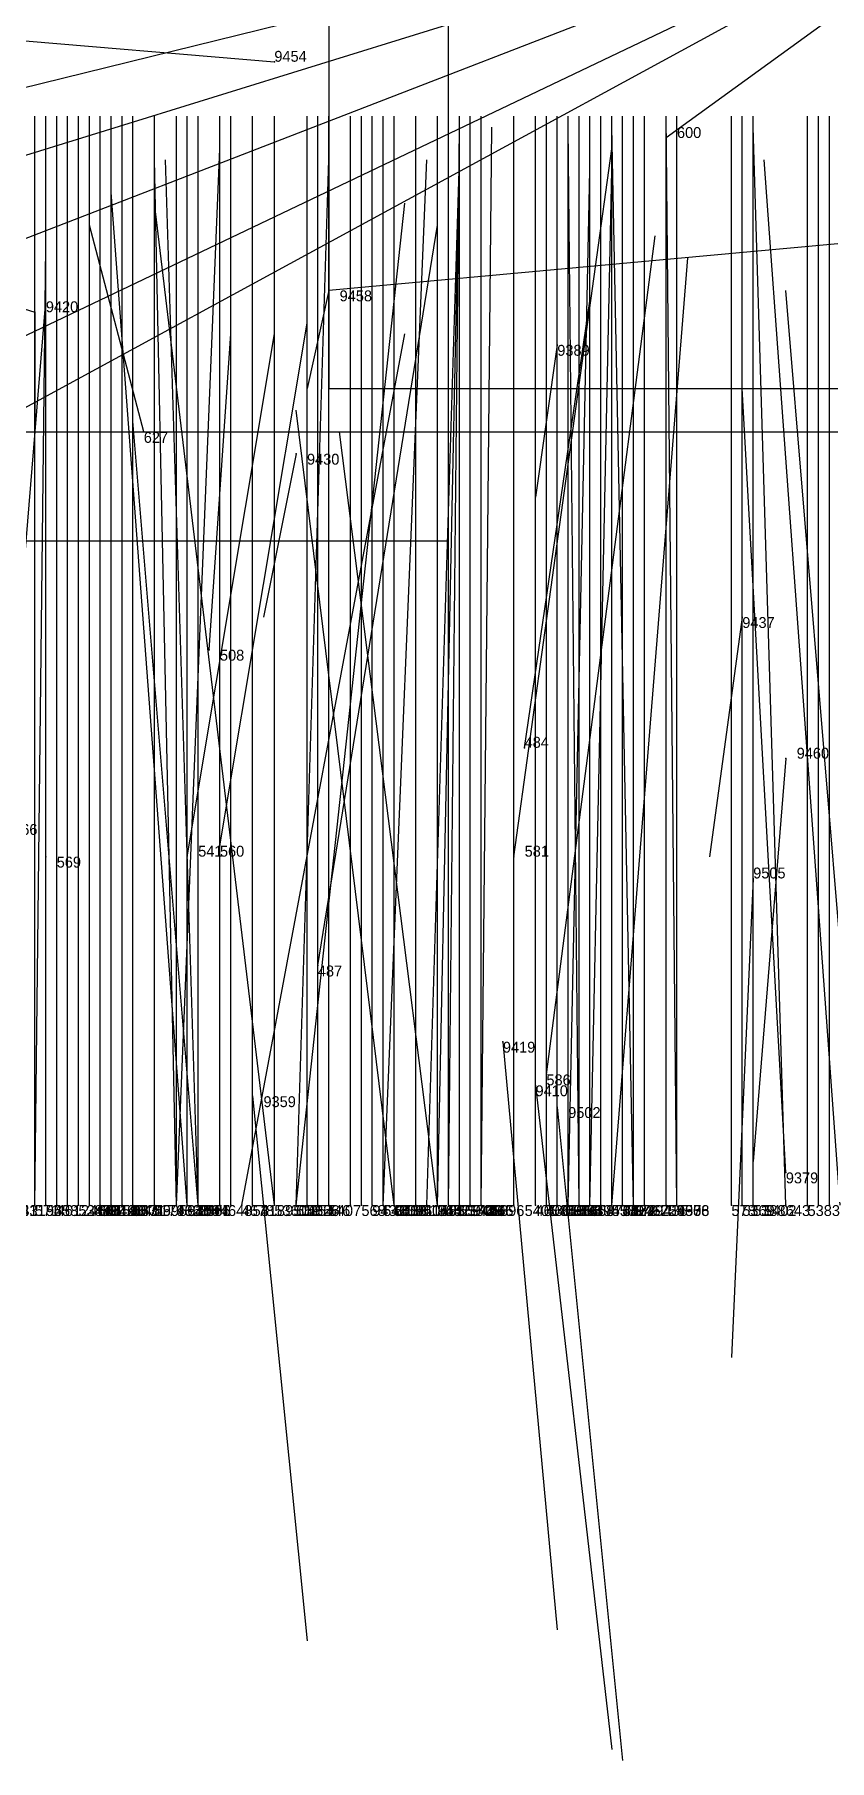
# Model space of a CAD drawing. Extents: x -0.07 to 1.1, y -0.07 to 1.1.
# Drawn here: x 0.514 to 0.587, y -0.051 to 0.1075 of the extents above; entities that cross this region are included whole.
import ezdxf

# ---------------------------------------------------------------- set-up
doc = ezdxf.new("R2010")
doc.units = 0
for name, color, linetype in [('Clients', 3, 'CONTINUOUS'), ('Facilities', 3, 'CONTINUOUS'), ('Facilities_lines', 3, 'CONTINUOUS'), ('Min_max_boxes', 1, 'CONTINUOUS'), ('Normals', 1, 'CONTINUOUS'), ('Source_points', 5, 'CONTINUOUS'), ('Text', 3, 'CONTINUOUS')]:
    doc.layers.add(name, color=color, linetype=linetype)

msp = doc.modelspace()

# ---------------------------------------------------------------- linework, layer by layer
at = {"layer": 'Clients', "color": 5}
for p in [(0.536, 0.105, 1), (0.572, 0.098), (0.541, 0.084, 1), (0.514, 0.082, 1)]:
    msp.add_point(p, dxfattribs=at)
at = {"layer": 'Facilities', "color": 3}
for p in [(0.562, 0.079, 1), (0.524, 0.071), (0.538, 0.069, 1), (0.579, 0.054, 1), (0.53, 0.051), (0.559, 0.042), (0.583, 0.041, 1), (0.515, 0.032), (0.528, 0.032), (0.531, 0.033), (0.558, 0.032), (0.58, 0.03, 1), (0.54, 0.022), (0.557, 0.015, 1), (0.561, 0.012), (0.534, 0.01, 1), (0.56, 0.011, 1), (0.562, 0.009, 1), (0.583, 0.003, 1), (0.514, 0, 0.03), (0.514, 0, 0.092), (0.515, 0, 0.89), (0.516, 0, 0.37), (0.517, 0, 0.589), (0.518, 0, 0.224), (0.518, 0, 0.375), (0.518, 0, 0.34), (0.518, 0, 0.555), (0.519, 0, 0.469), (0.52, 0, 0.231), (0.52, 0, 0.2), (0.52, 0, 0.74), (0.521, 0, 0.178), (0.521, 0, 0.81), (0.522, 0, 0.205), (0.522, 0, 0.336), (0.522, 0, 0.756), (0.523, 0, 0.44), (0.525, 0, 0.163), (0.525, 0, 0.504), (0.527, 0, 0.063), (0.527, 0, 0.44), (0.527, 0, 0.884), (0.527, 0, 0.961), (0.528, 0, 0.203), (0.528, 0, 0.968), (0.528, 0, 0.843), (0.529, 0, 0.564), (0.529, 0, 0.962), (0.529, 0, 0.996), (0.531, 0, 0.335), (0.532, 0, 0.268), (0.533, 0, 0.006), (0.534, 0, 0.525), (0.536, 0, 0.616), (0.536, 0, 0.967), (0.538, 0, 0.043), (0.538, 0, 0.031), (0.539, 0, 0.386), (0.54, 0, 0.601), (0.541, 0, 0.74), (0.543, 0, 0.188), (0.544, 0, 0.864), (0.545, 0, 0.093), (0.545, 0, 0.558), (0.546, 0, 0.053), (0.546, 0, 0.747), (0.547, 0, 0.694), (0.547, 0, 0.658), (0.547, 0, 0.986), (0.549, 0, 0.485), (0.549, 0, 0.764), (0.55, 0, 0.046), (0.551, 0, 0.046), (0.551, 0, 0.987), (0.551, 0, 0.771), (0.552, 0, 0.071), (0.552, 0, 0.75), (0.553, 0, 0.201), (0.553, 0, 0.561), (0.553, 0, 0.618), (0.553, 0, 0.511), (0.553, 0, 0.682), (0.554, 0, 0.651), (0.555, 0, 0.081), (0.555, 0, 0.15), (0.555, 0, 0.417), (0.555, 0, 0.397), (0.555, 0, 0.532), (0.558, 0, 0.602), (0.56, 0, 0.281), (0.561, 0, 0.289), (0.561, 0, 0.395), (0.562, 0, 0.318), (0.563, 0, 0.104), (0.563, 0, 0.024), (0.563, 0, 0.303), (0.564, 0, 0.073), (0.564, 0, 0.579), (0.565, 0, 0.025), (0.565, 0, 0.347), (0.566, 0, 0.428), (0.567, 0, 0.218), (0.567, 0, 0.003), (0.567, 0, 0.246), (0.567, 0, 0.727), (0.568, 0, 0.468), (0.568, 0, 0.647), (0.569, 0, 0.071), (0.569, 0, 0.466), (0.569, 0, 0.352), (0.57, 0, 0.771), (0.572, 0, 0.585), (0.572, 0, 0.509), (0.573, 0, 0.087), (0.573, 0, 0.912), (0.578, 0, 0.184), (0.578, 0, 0.611), (0.579, 0, 0.727), (0.58, 0, 0.646), (0.583, 0, 0.067), (0.585, 0, 0.535), (0.586, 0, 0.037), (0.586, 0, 0.293), (0.586, 0, 0.599), (0.587, 0, 0.758)]:
    msp.add_point(p, dxfattribs=at)
at = {"layer": 'Facilities_lines', "color": 3}
for p, q in [((0.612, 0.127), (0.466, 0.091)), ((0.612, 0.127), (0.475, 0.074)), ((0.612, 0.127), (0.486, 0.088)), ((0.612, 0.127), (0.503, 0.075)), ((0.612, 0.127), (0.509, 0.071)), ((0.612, 0.127), (0.572, 0.098)), ((0.404, 0.116, 1), (0.514, 0.082, 1)), ((0.404, 0.116, 1), (0.536, 0.105, 1)), ((0.694, 0.098, 1), (0.541, 0.084, 1))]:
    msp.add_line(p, q, dxfattribs=at)
at = {"layer": 'Min_max_boxes', "color": 1}
for p, q in [((0.552, 0.061, 1), (0.552, 0.297, 1)), ((0.552, 0.061, 1), (0.552, 0.297, 1)), ((0.541, 0.276, 1), (0.541, 0.075, 1)), ((0.541, 0.276, 1), (0.541, 0.075, 1)), ((0.541, 0.075, 1), (0.856, 0.075, 1)), ((0.541, 0.075, 1), (0.856, 0.075, 1)), ((0.541, 0.075, 1), (0.541, 0.075, 1)), ((0.466, 0.071), (0.721, 0.071)), ((0.466, 0.071), (0.721, 0.071)), ((0.164, 0.061, 1), (0.552, 0.061, 1)), ((0.164, 0.061, 1), (0.552, 0.061, 1)), ((0.552, 0.061, 1), (0.552, 0.061, 1))]:
    msp.add_line(p, q, dxfattribs=at)
at = {"layer": 'Normals', "color": 1}
for p, q in [((0.536, 0.105, 1), (0.536, 0.105, 1.1)), ((0.514, 0, 0.092), (0.514, 0.1, 0.097)), ((0.515, 0, 0.89), (0.515, 0.1, 0.89)), ((0.516, 0, 0.37), (0.516, 0.1, 0.37)), ((0.517, 0, 0.589), (0.517, 0.1, 0.589)), ((0.518, 0, 0.224), (0.518, 0.1, 0.224)), ((0.518, 0, 0.375), (0.518, 0.1, 0.375)), ((0.518, 0, 0.34), (0.518, 0.1, 0.34)), ((0.518, 0, 0.555), (0.518, 0.1, 0.555)), ((0.519, 0, 0.469), (0.519, 0.1, 0.469)), ((0.52, 0, 0.231), (0.52, 0.1, 0.231)), ((0.52, 0, 0.2), (0.52, 0.1, 0.2)), ((0.52, 0, 0.74), (0.52, 0.1, 0.74)), ((0.521, 0, 0.178), (0.521, 0.1, 0.178)), ((0.521, 0, 0.81), (0.521, 0.1, 0.81)), ((0.522, 0, 0.205), (0.522, 0.1, 0.205)), ((0.522, 0, 0.336), (0.522, 0.1, 0.336)), ((0.522, 0, 0.756), (0.522, 0.1, 0.756)), ((0.523, 0, 0.44), (0.523, 0.1, 0.44)), ((0.525, 0, 0.163), (0.525, 0.1, 0.163)), ((0.525, 0, 0.504), (0.525, 0.1, 0.504)), ((0.527, 0, 0.44), (0.527, 0.1, 0.44)), ((0.527, 0, 0.884), (0.527, 0.1, 0.884)), ((0.528, 0, 0.203), (0.528, 0.1, 0.203)), ((0.528, 0, 0.843), (0.528, 0.1, 0.843)), ((0.529, 0, 0.564), (0.529, 0.1, 0.564)), ((0.531, 0, 0.335), (0.531, 0.1, 0.335)), ((0.532, 0, 0.268), (0.532, 0.1, 0.268)), ((0.534, 0, 0.525), (0.534, 0.1, 0.525)), ((0.536, 0, 0.616), (0.536, 0.1, 0.616)), ((0.539, 0, 0.386), (0.539, 0.1, 0.386)), ((0.54, 0, 0.601), (0.54, 0.1, 0.601)), ((0.541, 0, 0.74), (0.541, 0.1, 0.74)), ((0.543, 0, 0.188), (0.543, 0.1, 0.188)), ((0.544, 0, 0.864), (0.544, 0.1, 0.864)), ((0.545, 0, 0.093), (0.545, 0.1, 0.093)), ((0.545, 0, 0.558), (0.545, 0.1, 0.558)), ((0.546, 0, 0.747), (0.546, 0.1, 0.747)), ((0.547, 0, 0.694), (0.547, 0.1, 0.694)), ((0.547, 0, 0.658), (0.547, 0.1, 0.658)), ((0.549, 0, 0.485), (0.549, 0.1, 0.485)), ((0.549, 0, 0.764), (0.549, 0.1, 0.764)), ((0.551, 0, 0.771), (0.551, 0.1, 0.771)), ((0.552, 0, 0.75), (0.552, 0.1, 0.75)), ((0.553, 0, 0.201), (0.553, 0.1, 0.201)), ((0.553, 0, 0.561), (0.553, 0.1, 0.561)), ((0.553, 0, 0.618), (0.553, 0.1, 0.618)), ((0.553, 0, 0.511), (0.553, 0.1, 0.511)), ((0.553, 0, 0.682), (0.553, 0.1, 0.682)), ((0.554, 0, 0.651), (0.554, 0.1, 0.651)), ((0.555, 0, 0.15), (0.555, 0.1, 0.15)), ((0.555, 0, 0.417), (0.555, 0.1, 0.417)), ((0.555, 0, 0.397), (0.555, 0.1, 0.397)), ((0.555, 0, 0.532), (0.555, 0.1, 0.532)), ((0.558, 0, 0.602), (0.558, 0.1, 0.602)), ((0.56, 0, 0.281), (0.56, 0.1, 0.281)), ((0.561, 0, 0.289), (0.561, 0.1, 0.289)), ((0.561, 0, 0.395), (0.561, 0.1, 0.395)), ((0.562, 0, 0.318), (0.562, 0.1, 0.318)), ((0.563, 0, 0.104), (0.563, 0.1, 0.104)), ((0.563, 0, 0.303), (0.563, 0.1, 0.303)), ((0.564, 0, 0.579), (0.564, 0.1, 0.579)), ((0.565, 0, 0.347), (0.565, 0.1, 0.347)), ((0.566, 0, 0.428), (0.566, 0.1, 0.428)), ((0.567, 0, 0.218), (0.567, 0.1, 0.218)), ((0.567, 0, 0.246), (0.567, 0.1, 0.246)), ((0.567, 0, 0.727), (0.567, 0.1, 0.727)), ((0.568, 0, 0.468), (0.568, 0.1, 0.468)), ((0.568, 0, 0.647), (0.568, 0.1, 0.647)), ((0.569, 0, 0.466), (0.569, 0.1, 0.466)), ((0.569, 0, 0.352), (0.569, 0.1, 0.352)), ((0.57, 0, 0.771), (0.57, 0.1, 0.771)), ((0.572, 0, 0.585), (0.572, 0.1, 0.585)), ((0.572, 0, 0.509), (0.572, 0.1, 0.509)), ((0.573, 0, 0.912), (0.572, 0.1, 0.906)), ((0.573, 0, 0.087), (0.573, 0.1, 0.089)), ((0.578, 0, 0.184), (0.578, 0.1, 0.184)), ((0.578, 0, 0.611), (0.578, 0.1, 0.611)), ((0.579, 0, 0.727), (0.579, 0.1, 0.727)), ((0.58, 0, 0.646), (0.58, 0.1, 0.646)), ((0.585, 0, 0.535), (0.585, 0.1, 0.535)), ((0.586, 0, 0.293), (0.586, 0.1, 0.293)), ((0.586, 0, 0.599), (0.586, 0.1, 0.599)), ((0.587, 0, 0.758), (0.587, 0.1, 0.758)), ((0.552, 0, 0.071), (0.553, 0.099, 0.087)), ((0.555, 0, 0.081), (0.556, 0.099, 0.092)), ((0.564, 0, 0.073), (0.563, 0.099, 0.084)), ((0.569, 0, 0.071), (0.567, 0.099, 0.085)), ((0.583, 0, 0.067), (0.58, 0.099, 0.081)), ((0.527, 0, 0.063), (0.531, 0.097, 0.089)), ((0.558, 0.032), (0.567, 0.097, 0.075)), ((0.572, 0.098), (0.572, 0.098, 0.1)), ((0.527, 0, 0.961), (0.525, 0.096, 0.934)), ((0.529, 0, 0.962), (0.526, 0.096, 0.936)), ((0.538, 0, 0.043), (0.541, 0.096, 0.072)), ((0.546, 0, 0.053), (0.55, 0.096, 0.08)), ((0.55, 0, 0.046), (0.553, 0.096, 0.073)), ((0.551, 0, 0.046), (0.553, 0.096, 0.074)), ((0.588, 0, 0.945), (0.581, 0.096, 0.918)), ((0.586, 0, 0.037), (0.586, 0.096, 0.064)), ((0.563, 0, 0.024), (0.565, 0.095, 0.055)), ((0.565, 0, 0.025), (0.567, 0.095, 0.056)), ((0.528, 0, 0.968), (0.521, 0.093, 0.931)), ((0.536, 0, 0.967), (0.525, 0.092, 0.928)), ((0.538, 0, 0.031), (0.548, 0.092, 0.068)), ((0.524, 0.071), (0.519, 0.09, 0.098)), ((0.54, 0.022), (0.551, 0.09, 0.072)), ((0.561, 0.012), (0.571, 0.089, 0.063)), ((0.514, 0, 0.03), (0.515, 0.088, 0.077)), ((0.567, 0, 0.003), (0.574, 0.087, 0.053)), ((0.511, 0.034), (0.515, 0.083, 0.087)), ((0.541, 0.084, 1), (0.539, 0.075, 1.1)), ((0.559, 0.042), (0.565, 0.083, 0.091)), ((0.59, 0, 0.986), (0.583, 0.084, 0.933)), ((0.514, 0.082, 1), (0.514, 0.072, 1.099)), ((0.531, 0.033), (0.539, 0.081, 0.087)), ((0.528, 0.032), (0.536, 0.08, 0.088)), ((0.53, 0.051), (0.532, 0.08, 0.096)), ((0.533, 0, 0.006), (0.548, 0.08, 0.065)), ((0.515, 0.032), (0.515, 0.078, 0.089)), ((0.562, 0.079, 1), (0.56, 0.065, 1.099)), ((0.583, 0.003, 1), (0.579, 0.075, 0.931)), ((0.547, 0, 0.986), (0.538, 0.073, 0.918)), ((0.529, 0, 0.996), (0.523, 0.072, 0.926)), ((0.551, 0, 0.987), (0.542, 0.071, 0.917)), ((0.538, 0.069, 1), (0.535, 0.054, 1.099)), ((0.579, 0.054, 1), (0.576, 0.032, 1.098)), ((0.583, 0.041, 1), (0.58, 0.004, 1.093)), ((0.58, 0.03, 1), (0.578, -0.014, 1.09)), ((0.557, 0.015, 1), (0.562, -0.039, 1.084)), ((0.534, 0.01, 1), (0.539, -0.04, 1.087)), ((0.56, 0.011, 1), (0.567, -0.05, 1.079)), ((0.562, 0.009, 1), (0.568, -0.051, 1.08))]:
    msp.add_line(p, q, dxfattribs=at)
at = {"layer": 'Source_points', "color": 5}
for p in [(0.536, 0.105, 1), (0.572, 0.098), (0.541, 0.084, 1), (0.514, 0.082, 1), (0.562, 0.079, 1), (0.524, 0.071), (0.538, 0.069, 1), (0.579, 0.054, 1), (0.53, 0.051), (0.559, 0.042), (0.583, 0.041, 1), (0.515, 0.032), (0.528, 0.032), (0.531, 0.033), (0.558, 0.032), (0.58, 0.03, 1), (0.54, 0.022), (0.557, 0.015, 1), (0.561, 0.012), (0.534, 0.01, 1), (0.56, 0.011, 1), (0.562, 0.009, 1), (0.583, 0.003, 1), (0.514, 0, 0.03), (0.514, 0, 0.092), (0.515, 0, 0.89), (0.516, 0, 0.37), (0.517, 0, 0.589), (0.518, 0, 0.224), (0.518, 0, 0.375), (0.518, 0, 0.34), (0.518, 0, 0.555), (0.519, 0, 0.469), (0.52, 0, 0.231), (0.52, 0, 0.2), (0.52, 0, 0.74), (0.521, 0, 0.178), (0.521, 0, 0.81), (0.522, 0, 0.205), (0.522, 0, 0.336), (0.522, 0, 0.756), (0.523, 0, 0.44), (0.525, 0, 0.163), (0.525, 0, 0.504), (0.527, 0, 0.063), (0.527, 0, 0.44), (0.527, 0, 0.884), (0.527, 0, 0.961), (0.528, 0, 0.203), (0.528, 0, 0.968), (0.528, 0, 0.843), (0.529, 0, 0.564), (0.529, 0, 0.962), (0.529, 0, 0.996), (0.531, 0, 0.335), (0.532, 0, 0.268), (0.533, 0, 0.006), (0.534, 0, 0.525), (0.536, 0, 0.616), (0.536, 0, 0.967), (0.538, 0, 0.043), (0.538, 0, 0.031), (0.539, 0, 0.386), (0.54, 0, 0.601), (0.541, 0, 0.74), (0.543, 0, 0.188), (0.544, 0, 0.864), (0.545, 0, 0.093), (0.545, 0, 0.558), (0.546, 0, 0.053), (0.546, 0, 0.747), (0.547, 0, 0.694), (0.547, 0, 0.658), (0.547, 0, 0.986), (0.549, 0, 0.485), (0.549, 0, 0.764), (0.55, 0, 0.046), (0.551, 0, 0.046), (0.551, 0, 0.987), (0.551, 0, 0.771), (0.552, 0, 0.071), (0.552, 0, 0.75), (0.553, 0, 0.201), (0.553, 0, 0.561), (0.553, 0, 0.618), (0.553, 0, 0.511), (0.553, 0, 0.682), (0.554, 0, 0.651), (0.555, 0, 0.081), (0.555, 0, 0.15), (0.555, 0, 0.417), (0.555, 0, 0.397), (0.555, 0, 0.532), (0.558, 0, 0.602), (0.56, 0, 0.281), (0.561, 0, 0.289), (0.561, 0, 0.395), (0.562, 0, 0.318), (0.563, 0, 0.104), (0.563, 0, 0.024), (0.563, 0, 0.303), (0.564, 0, 0.073), (0.564, 0, 0.579), (0.565, 0, 0.025), (0.565, 0, 0.347), (0.566, 0, 0.428), (0.567, 0, 0.218), (0.567, 0, 0.003), (0.567, 0, 0.246), (0.567, 0, 0.727), (0.568, 0, 0.468), (0.568, 0, 0.647), (0.569, 0, 0.071), (0.569, 0, 0.466), (0.569, 0, 0.352), (0.57, 0, 0.771), (0.572, 0, 0.585), (0.572, 0, 0.509), (0.573, 0, 0.087), (0.573, 0, 0.912), (0.578, 0, 0.184), (0.578, 0, 0.611), (0.579, 0, 0.727), (0.58, 0, 0.646), (0.583, 0, 0.067), (0.585, 0, 0.535), (0.586, 0, 0.037), (0.586, 0, 0.293), (0.586, 0, 0.599), (0.587, 0, 0.758)]:
    msp.add_point(p, dxfattribs=at)

# ---------------------------------------------------------------- texts
at = {"layer": 'Text', "color": 3}
for s, p in [('9454', (0.536, 0.105, 1)), ('600', (0.573, 0.098)), ('9458', (0.542, 0.083, 1)), ('9420', (0.515, 0.082, 1)), ('9389', (0.562, 0.078, 1)), ('627', (0.524, 0.07)), ('9430', (0.539, 0.068, 1)), ('9437', (0.579, 0.053, 1)), ('508', (0.531, 0.05)), ('484', (0.559, 0.042)), ('9460', (0.584, 0.041, 1)), ('666', (0.512, 0.034)), ('569', (0.516, 0.031)), ('541', (0.529, 0.032)), ('560', (0.531, 0.032)), ('581', (0.559, 0.032)), ('9505', (0.58, 0.03, 1)), ('487', (0.54, 0.021)), ('9419', (0.557, 0.014, 1)), ('586', (0.561, 0.011)), ('9359', (0.535, 0.009, 1)), ('9410', (0.56, 0.01, 1)), ('9502', (0.563, 0.008, 1)), ('9379', (0.583, 0.002, 1)), ('5411', (0.512, -0.001, 0.72)), ('633', (0.512, -0.001, 0.105)), ('571', (0.514, -0.001, 0.092)), ('565', (0.515, -0.001, 0.03)), ('9438', (0.515, -0.001, 0.89)), ('4612', (0.516, -0.001, 0.37)), ('524', (0.518, -0.001, 0.224)), ('5384', (0.518, -0.001, 0.589)), ('5389', (0.518, -0.001, 0.555)), ('4635', (0.519, -0.001, 0.375)), ('4644', (0.519, -0.001, 0.469)), ('4661', (0.519, -0.001, 0.34)), ('592', (0.52, -0.001, 0.231)), ('5428', (0.521, -0.001, 0.74)), ('9490', (0.521, -0.001, 0.81)), ('614', (0.521, -0.001, 0.2)), ('540', (0.522, -0.001, 0.178)), ('595', (0.522, -0.001, 0.205)), ('4671', (0.523, -0.001, 0.336)), ('5431', (0.523, -0.001, 0.756)), ('4617', (0.524, -0.001, 0.44)), ('4595', (0.525, -0.001, 0.504)), ('599', (0.525, -0.001, 0.163)), ('4667', (0.527, -0.001, 0.44)), ('9328', (0.527, -0.001, 0.884)), ('9400', (0.528, -0.001, 0.968)), ('9418', (0.528, -0.001, 0.843)), ('9474', (0.528, -0.001, 0.961)), ('635', (0.528, -0.001, 0.063)), ('550', (0.529, -0.001, 0.203)), ('5381', (0.529, -0.001, 0.564)), ('9365', (0.529, -0.001, 0.962)), ('9476', (0.529, -0.001, 0.996)), ('4648', (0.531, -0.001, 0.335)), ('4678', (0.533, -0.001, 0.268)), ('531', (0.534, -0.001, 0.006)), ('5418', (0.534, -0.001, 0.525)), ('5360', (0.536, -0.001, 0.616)), ('9503', (0.537, -0.001, 0.967)), ('659', (0.538, -0.001, 0.031)), ('4626', (0.539, -0.001, 0.386)), ('585', (0.539, -0.001, 0.043)), ('5446', (0.54, -0.001, 0.601)), ('5407', (0.541, -0.001, 0.74)), ('568', (0.544, -0.001, 0.188)), ('9433', (0.545, -0.001, 0.864)), ('5420', (0.546, -0.001, 0.558)), ('646', (0.546, -0.001, 0.093)), ('5408', (0.547, -0.001, 0.747)), ('5413', (0.547, -0.001, 0.658)), ('9485', (0.547, -0.001, 0.986)), ('603', (0.547, -0.001, 0.053)), ('5361', (0.548, -0.001, 0.694)), ('4615', (0.549, -0.001, 0.485)), ('9404', (0.549, -0.001, 0.764)), ('513', (0.551, -0.001, 0.046)), ('9442', (0.551, -0.001, 0.771)), ('665', (0.551, -0.001, 0.046)), ('555', (0.552, -0.001, 0.071)), ('9369', (0.552, -0.001, 0.987)), ('556', (0.553, -0.001, 0.201)), ('5370', (0.553, -0.001, 0.75)), ('5419', (0.554, -0.001, 0.561)), ('5422', (0.554, -0.001, 0.618)), ('5438', (0.554, -0.001, 0.511)), ('5441', (0.554, -0.001, 0.682)), ('4645', (0.555, -0.001, 0.417)), ('4665', (0.555, -0.001, 0.397)), ('5436', (0.555, -0.001, 0.651)), ('619', (0.555, -0.001, 0.15)), ('509', (0.556, -0.001, 0.081)), ('5396', (0.556, -0.001, 0.532)), ('5405', (0.559, -0.001, 0.602)), ('4608', (0.56, -0.001, 0.281)), ('4605', (0.561, -0.001, 0.289)), ('4598', (0.562, -0.001, 0.318)), ('4668', (0.562, -0.001, 0.395)), ('4656', (0.563, -0.001, 0.303)), ('591', (0.563, -0.001, 0.024)), ('494', (0.564, -0.001, 0.104)), ('523', (0.564, -0.001, 0.073)), ('5439', (0.564, -0.001, 0.579)), ('4647', (0.565, -0.001, 0.347)), ('658', (0.565, -0.001, 0.025)), ('4589', (0.567, -0.001, 0.428)), ('5371', (0.567, -0.001, 0.727)), ('4674', (0.568, -0.001, 0.468)), ('546', (0.568, -0.001, 0.218)), ('5372', (0.568, -0.001, 0.647)), ('622', (0.568, -0.001, 0.003)), ('642', (0.568, -0.001, 0.246)), ('579', (0.569, -0.001, 0.071)), ('4625', (0.57, -0.001, 0.466)), ('4672', (0.57, -0.001, 0.352)), ('9435', (0.571, -0.001, 0.771)), ('493', (0.573, -0.001, 0.087)), ('5356', (0.573, -0.001, 0.585)), ('5378', (0.573, -0.001, 0.509)), ('9508', (0.573, -0.001, 0.912)), ('578', (0.578, -0.001, 0.184)), ('5369', (0.579, -0.001, 0.611)), ('5388', (0.58, -0.001, 0.727)), ('5402', (0.581, -0.001, 0.646)), ('643', (0.583, -0.001, 0.067)), ('5383', (0.585, -0.001, 0.535))]:
    msp.add_text(s, height=0.001, dxfattribs=at).set_placement(p)

doc.saveas('drawing.dxf')
